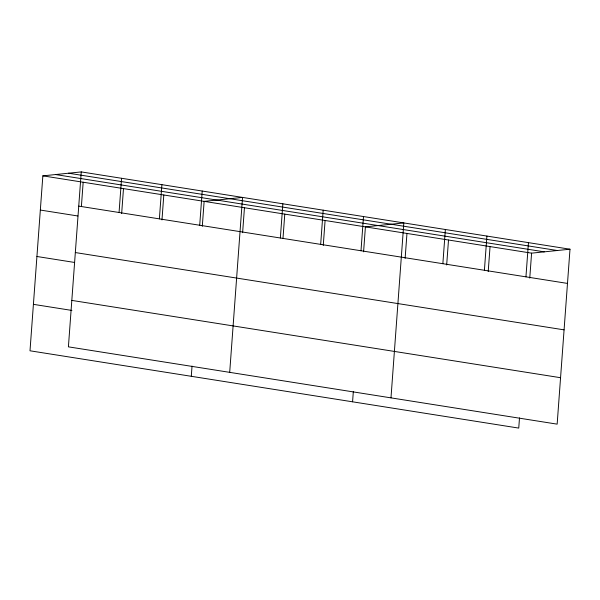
<?xml version="1.0" encoding="UTF-8"?>
<svg xmlns="http://www.w3.org/2000/svg" width="600" height="600" viewBox="0 0 600 600"><rect width="100%" height="100%" fill="white"/><g stroke="black" fill="none" stroke-linecap="round" stroke-linejoin="round"><path stroke-width="0.9" d="M81.255 171.907L68.407 346.845L557.153 424.147L570 249.21L81.255 171.907L42.848 175.852L30 350.79L518.745 428.092L519.495 417.87M81.405 206.257L83.168 182.227M119.062 212.49L121.575 178.29M121.657 213.562L123.488 188.602M159.382 218.865L161.895 184.665M161.977 219.938L163.808 194.985M199.71 225.248L202.222 191.04M191.288 376.298L192.038 366.082M202.298 226.32L204.135 201.36L242.542 197.423L229.695 372.36M242.618 232.695L244.455 207.735M280.35 237.998L282.862 203.798M283.013 238.147L284.775 214.118M320.67 244.38L323.183 210.173M323.265 245.452L325.095 220.493M360.99 250.755L363.502 216.555M352.575 401.805L353.325 391.59M363.585 251.827L365.415 226.868L403.83 222.93L390.982 397.868M405.127 258.397L406.965 233.438M442.86 263.7L445.373 229.5M446.67 264.968L448.507 240.007M484.403 270.278L486.915 236.07M488.213 271.538L490.05 246.585M525.945 276.847L528.457 242.64M529.763 278.108L531.592 253.155L570 249.21M68.58 173.212L557.325 250.515M55.523 174.547L544.268 251.85M42.848 175.852L531.592 253.155M78.742 206.115L567.487 283.418M40.335 210.053L77.91 215.993M75.33 252.555L564.075 329.858M36.922 256.493L74.498 262.44M71.82 300.405L560.565 377.707M33.412 304.343L71.903 310.433"/></g></svg>
